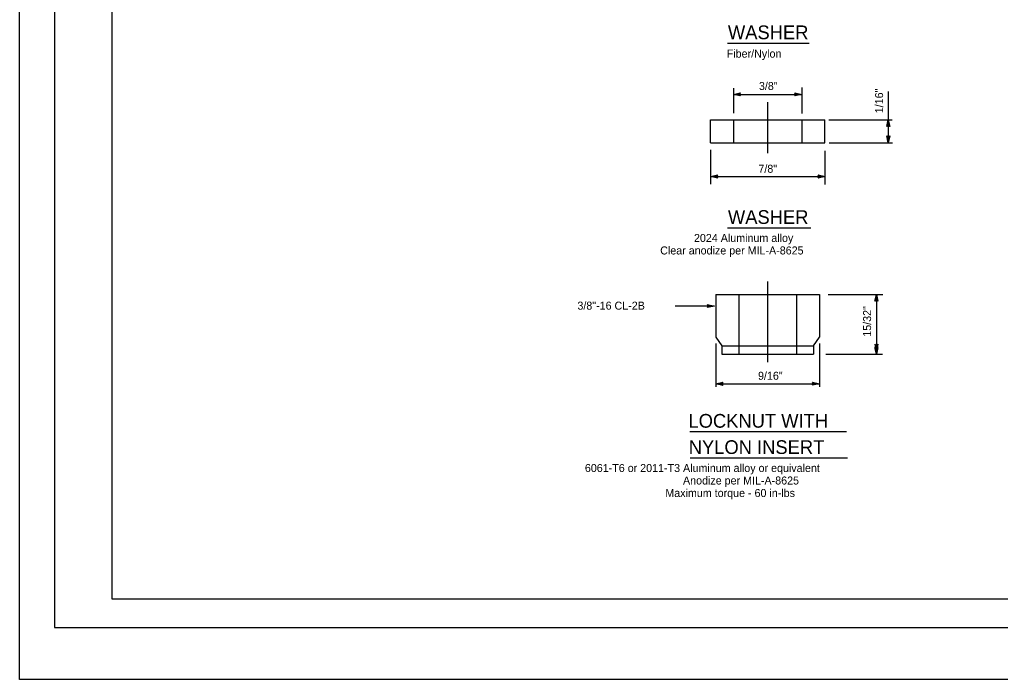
# Model space of a CAD drawing. Extents: x -894 to 866, y -476 to 714.
# Drawn here: x -894 to -36, y -476 to 101 of the extents above; entities that cross this region are included whole.
import ezdxf

# ---------------------------------------------------------------- set-up
doc = ezdxf.new("R2010")
doc.units = 0
for name, color, linetype in [('10 Sheet Format', 7, 'Continuous'), ('12 Coord Grid', 7, 'Continuous'), ('56 Stage 3 Anno', 7, 'Continuous'), ('57 Undefined', 7, 'Continuous'), ('60 Nongeo Data', 7, 'Continuous')]:
    doc.layers.add(name, color=color, linetype=linetype)

msp = doc.modelspace()

# ---------------------------------------------------------------- linework, layer by layer
at = {"layer": '10 Sheet Format'}
for p, q in [((-863.46, 668.96), (-863.46, -431.04)), ((-813.45, 643.96), (-813.45, -406.04)), ((-813.45, -406.04), (811.55, -406.04)), ((-863.46, -431.04), (836.55, -431.04))]:
    msp.add_line(p, q, dxfattribs=at)
for points in [[(-894.04, 713.56), (865.96, 713.56), (865.96, -476.44), (-894.04, -476.44)], [(-863.46, -431.04), (836.55, -431.04), (836.55, 668.96), (-863.46, 668.96)]]:
    msp.add_lwpolyline(points, close=True, dxfattribs=at)
at = {"layer": '12 Coord Grid'}
for p, q in [((-145.42, -183.63), (-146.15, -183.18)), ((-146.15, -183.18), (-144.69, -191.93)), ((-145.78, -183.41), (-144.69, -191.93)), ((-144.69, -191.93), (-145.42, -183.63)), ((-145.42, -183.63), (-144.69, -184.08)), ((-144.69, -191.93), (-145.05, -183.86)), ((-144.69, -191.93), (-143.22, -183.18)), ((-144.69, -191.93), (-143.59, -183.41)), ((-143.95, -183.63), (-144.69, -191.93)), ((-144.69, -184.08), (-143.95, -183.63)), ((-144.32, -183.86), (-144.69, -191.93)), ((-144.69, -184.08), (-144.69, -191.93)), ((-143.95, -183.63), (-143.22, -183.18))]:
    msp.add_line(p, q, dxfattribs=at)
at = {"layer": '56 Stage 3 Anno'}
for p, q in [((-269.71, 40.96), (-269.71, 19.05)), ((-269.71, 35.43), (-263.71, 36.76)), ((-269.71, 35.43), (-209.86, 35.43)), ((-263.71, 34.09), (-269.71, 35.43)), ((-269.71, 35.43), (-269.71, 35.43)), ((-263.92, 34.45), (-268.33, 35.43)), ((-268.31, 35.44), (-263.94, 36.4)), ((-266.94, 35.43), (-264.12, 36.06)), ((-264.16, 34.81), (-266.94, 35.43)), ((-265.56, 35.43), (-264.35, 35.7)), ((-264.33, 35.15), (-265.56, 35.43)), ((-263.71, 36.76), (-264.51, 35.43)), ((-264.51, 35.43), (-263.71, 34.09)), ((-263.71, 36.76), (-263.71, 36.76)), ((-215.06, 35.43), (-215.86, 36.77)), ((-215.86, 36.77), (-215.86, 36.77)), ((-215.86, 36.77), (-209.86, 35.43)), ((-209.86, 35.43), (-215.86, 34.1)), ((-215.86, 34.1), (-215.06, 35.43)), ((-215.64, 36.42), (-211.24, 35.43)), ((-211.25, 35.43), (-215.62, 34.46)), ((-212.62, 35.43), (-215.45, 34.81)), ((-215.41, 36.06), (-212.62, 35.43)), ((-215.23, 35.71), (-214, 35.44)), ((-214, 35.44), (-215.21, 35.17)), ((-209.86, 41.49), (-209.86, 18.62)), ((-209.86, 35.43), (-209.86, 35.43)), ((-134.22, 38.16), (-134.22, -6.83)), ((-263.71, 34.09), (-263.71, 34.09)), ((-239.8, 28.82), (-239.8, -16.09)), ((-215.86, 34.1), (-215.86, 34.1)), ((-186.37, 13.25), (-130.87, 13.25)), ((-135.56, 7.25), (-134.22, 13.25)), ((-135.21, 7.46), (-134.22, 11.87)), ((-134.85, 7.7), (-134.23, 10.48)), ((-134.5, 7.87), (-134.23, 9.1)), ((-134.23, 10.48), (-133.6, 7.66)), ((-134.23, 9.1), (-133.96, 7.89)), ((-134.22, 13.25), (-134.22, 13.25)), ((-134.22, 13.25), (-132.89, 7.25)), ((-134.22, 11.86), (-133.25, 7.48)), ((-134.22, 8.05), (-135.56, 7.25)), ((-135.56, 7.25), (-135.56, 7.25)), ((-132.89, 7.25), (-134.22, 8.05)), ((-132.89, 7.25), (-132.89, 7.25)), ((-185.81, -6.83), (-130.45, -6.83)), ((-134.22, -6.83), (-135.55, -0.83)), ((-135.55, -0.83), (-135.55, -0.83)), ((-135.55, -0.83), (-134.22, -1.63)), ((-134.23, -5.44), (-135.19, -1.07)), ((-134.22, -4.07), (-134.85, -1.24)), ((-134.22, -2.69), (-134.49, -1.48)), ((-134.22, -1.63), (-132.88, -0.83)), ((-132.88, -0.83), (-134.22, -6.83)), ((-133.24, -1.05), (-134.22, -5.45)), ((-133.6, -1.28), (-134.22, -4.07)), ((-133.95, -1.46), (-134.22, -2.69)), ((-134.22, -6.83), (-134.22, -6.83)), ((-132.88, -0.83), (-132.88, -0.83)), ((-289.77, -13.01), (-289.77, -42.97)), ((-189.77, -13.86), (-189.77, -43.5)), ((-289.59, -36.38), (-283.59, -35.05)), ((-289.59, -36.38), (-189.59, -36.38)), ((-283.59, -37.72), (-289.59, -36.38)), ((-289.59, -36.38), (-289.59, -36.38)), ((-283.81, -37.37), (-288.21, -36.38)), ((-288.2, -36.38), (-283.83, -35.41)), ((-286.83, -36.38), (-284, -35.76)), ((-284.04, -37.01), (-286.83, -36.38)), ((-285.45, -36.38), (-284.24, -36.12)), ((-284.22, -36.66), (-285.45, -36.38)), ((-283.59, -35.05), (-284.39, -36.38)), ((-284.39, -36.38), (-283.59, -37.72)), ((-283.59, -35.05), (-283.59, -35.05)), ((-283.59, -37.72), (-283.59, -37.72)), ((-194.79, -36.38), (-195.59, -35.04)), ((-195.59, -35.04), (-195.59, -35.04)), ((-195.59, -35.04), (-189.59, -36.38)), ((-189.59, -36.38), (-195.59, -37.71)), ((-195.59, -37.71), (-194.79, -36.38)), ((-195.59, -37.71), (-195.59, -37.71)), ((-195.38, -35.4), (-190.97, -36.38)), ((-190.98, -36.38), (-195.36, -37.35)), ((-192.36, -36.38), (-195.18, -37.01)), ((-195.14, -35.76), (-192.36, -36.38)), ((-194.97, -36.1), (-193.74, -36.38)), ((-193.74, -36.38), (-194.95, -36.65)), ((-189.59, -36.38), (-189.59, -36.38)), ((-239.8, -128.38), (-239.8, -198.88)), ((-186.8, -139.57), (-138.95, -139.57)), ((-146.03, -145.57), (-144.69, -139.57)), ((-144.69, -144.77), (-146.03, -145.57)), ((-146.03, -145.57), (-146.03, -145.57)), ((-145.67, -145.35), (-144.69, -140.95)), ((-145.31, -145.12), (-144.69, -142.33)), ((-144.96, -144.94), (-144.69, -143.72)), ((-144.69, -139.57), (-144.69, -191.93)), ((-144.69, -139.57), (-144.69, -139.57)), ((-144.69, -139.57), (-143.36, -145.57)), ((-144.69, -142.33), (-144.06, -145.16)), ((-144.69, -143.72), (-144.42, -144.92)), ((-143.36, -145.57), (-144.69, -144.77)), ((-144.68, -140.96), (-143.72, -145.34)), ((-143.36, -145.57), (-143.36, -145.57)), ((-286.26, -149.71), (-320.6, -149.71)), ((-291.46, -149.71), (-292.26, -148.37)), ((-292.26, -148.37), (-292.26, -148.37)), ((-292.26, -148.37), (-286.26, -149.71)), ((-286.26, -149.71), (-292.26, -151.04)), ((-292.26, -151.04), (-291.46, -149.71)), ((-292.26, -151.04), (-292.26, -151.04)), ((-292.05, -148.73), (-287.64, -149.71)), ((-287.65, -149.72), (-292.03, -150.68)), ((-289.03, -149.71), (-291.85, -150.34)), ((-291.81, -149.09), (-289.03, -149.71)), ((-291.64, -149.44), (-290.41, -149.71)), ((-290.41, -149.71), (-291.62, -149.98)), ((-286.26, -149.71), (-286.26, -149.71)), ((-285, -182.64), (-285, -220.47)), ((-194.45, -182.64), (-194.45, -220.47)), ((-144.69, -191.93), (-146.02, -185.93)), ((-146.02, -185.93), (-146.02, -185.93)), ((-146.02, -185.93), (-144.69, -186.73)), ((-144.69, -190.54), (-145.66, -186.17)), ((-144.68, -189.17), (-145.31, -186.35)), ((-144.68, -187.79), (-144.95, -186.58)), ((-144.69, -186.73), (-143.35, -185.93)), ((-143.35, -185.93), (-144.69, -191.93)), ((-143.7, -186.15), (-144.69, -190.55)), ((-144.06, -186.38), (-144.68, -189.17)), ((-144.41, -186.56), (-144.68, -187.79)), ((-143.35, -185.93), (-143.35, -185.93)), ((-188.94, -191.93), (-139.19, -191.93)), ((-144.69, -191.93), (-144.69, -191.93)), ((-285, -217.78), (-279, -216.45)), ((-285, -217.78), (-194.45, -217.78)), ((-279, -219.12), (-285, -217.78)), ((-285, -217.78), (-285, -217.78)), ((-279.22, -218.76), (-283.62, -217.78)), ((-283.61, -217.78), (-279.24, -216.81)), ((-282.24, -217.78), (-279.42, -217.16)), ((-279.45, -218.4), (-282.24, -217.78)), ((-280.86, -217.78), (-279.65, -217.52)), ((-279.63, -218.06), (-280.86, -217.78)), ((-279, -216.45), (-279.8, -217.78)), ((-279.8, -217.78), (-279, -219.12)), ((-279, -216.45), (-279, -216.45)), ((-279, -219.12), (-279, -219.12)), ((-199.65, -217.78), (-200.45, -216.44)), ((-200.45, -216.44), (-200.45, -216.44)), ((-200.45, -216.44), (-194.45, -217.78)), ((-194.45, -217.78), (-200.45, -219.11)), ((-200.45, -219.11), (-199.65, -217.78)), ((-200.45, -219.11), (-200.45, -219.11)), ((-200.24, -216.8), (-195.83, -217.78)), ((-195.84, -217.78), (-200.22, -218.75)), ((-197.22, -217.78), (-200.04, -218.4)), ((-200, -217.16), (-197.22, -217.78)), ((-199.83, -217.5), (-198.6, -217.78)), ((-198.6, -217.78), (-199.81, -218.05)), ((-194.45, -217.78), (-194.45, -217.78))]:
    msp.add_line(p, q, dxfattribs=at)
at = {"layer": '57 Undefined'}
for p, q in [((-274.77, 80.45), (-203.53, 80.45)), ((-274.77, -81.17), (-201.97, -81.17)), ((-307.95, -259.53), (-170.9, -259.53)), ((-307.65, -282.52), (-169.97, -282.52))]:
    msp.add_line(p, q, dxfattribs=at)
at = {"layer": '60 Nongeo Data'}
for p, q in [((-289.77, 13.25), (-189.77, 13.25)), ((-289.77, -6.83), (-289.77, 13.25)), ((-269.69, 13.25), (-269.69, -6.83)), ((-209.85, 13.25), (-209.85, -6.83)), ((-189.77, -6.83), (-189.77, 13.25)), ((-289.77, -6.83), (-189.77, -6.83)), ((-285, -139.57), (-194.45, -139.57)), ((-285, -139.57), (-285, -176.97)), ((-264.93, -139.57), (-264.93, -191.93)), ((-214.53, -139.57), (-214.53, -191.93)), ((-194.45, -139.57), (-194.45, -176.97)), ((-285, -176.97), (-279.89, -184.45)), ((-199.57, -184.45), (-194.45, -176.97)), ((-279.89, -184.45), (-279.89, -191.93)), ((-279.88, -184.45), (-199.57, -184.45)), ((-199.57, -184.45), (-199.57, -191.93)), ((-279.89, -191.93), (-199.57, -191.93))]:
    msp.add_line(p, q, dxfattribs=at)

# ---------------------------------------------------------------- texts
at = {"layer": '57 Undefined'}
for s, height, p in [('WASHER', 12, (-274.51, 83.8)), ('Fiber/Nylon', 7, (-275.55, 67.67)), ('3/8"', 7, (-247.38, 39.34)), ('7/8"', 7, (-247.84, -33.09)), ('WASHER', 12, (-274.51, -77.83)), ('2024 Aluminum alloy', 7, (-304.2, -93.65)), ('Clear anodize per MIL-A-8625', 7, (-333.74, -104.58)), ('3/8"-16 CL-2B', 7, (-406.16, -152.88)), ('9/16"', 7, (-248.18, -214.23)), ('LOCKNUT WITH', 12, (-309.02, -256.18)), ('NYLON INSERT', 12, (-308.77, -279.17)), ('6061-T6 or 2011-T3 Aluminum alloy or equivalent', 7, (-399.62, -294.95)), ('Anodize per MIL-A-8625', 7, (-313.8, -305.89)), ('Maximum torque - 60 in-lbs', 7, (-329.25, -316.82))]:
    msp.add_text(s, height=height, dxfattribs=at).set_placement(p)
for s, p in [('1/16"', (-138.78, 19)), ('15/32"', (-149.29, -176.57))]:
    msp.add_text(s, height=7, rotation=90, dxfattribs=at).set_placement(p)

doc.saveas('drawing.dxf')
